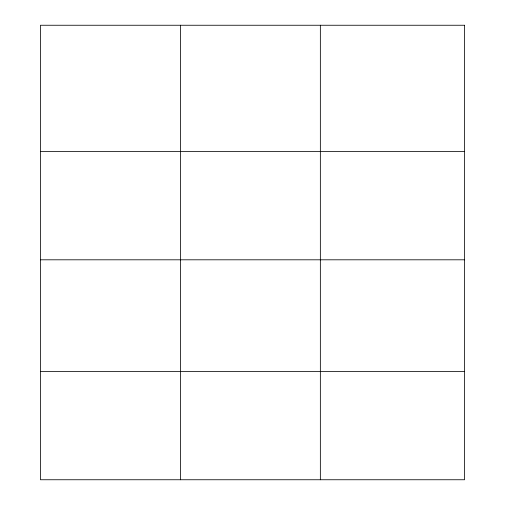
<?xml version="1.0" encoding="UTF-8"?>
<svg xmlns="http://www.w3.org/2000/svg" width="505" height="505" viewBox="0 0 505 505"><rect width="100%" height="100%" fill="white"/><g stroke="black" fill="none" stroke-linecap="round" stroke-linejoin="round"><path stroke-width="0.76" d="M40.45 151.475L464.549 151.475M40.45 259.804L464.549 259.804M40.45 371.421L464.549 371.421M320.353 25.25L320.353 479.75M180.405 25.25L180.405 479.75M464.549 25.25L40.45 25.25L40.45 479.75L464.549 479.75L464.549 25.25"/></g></svg>
